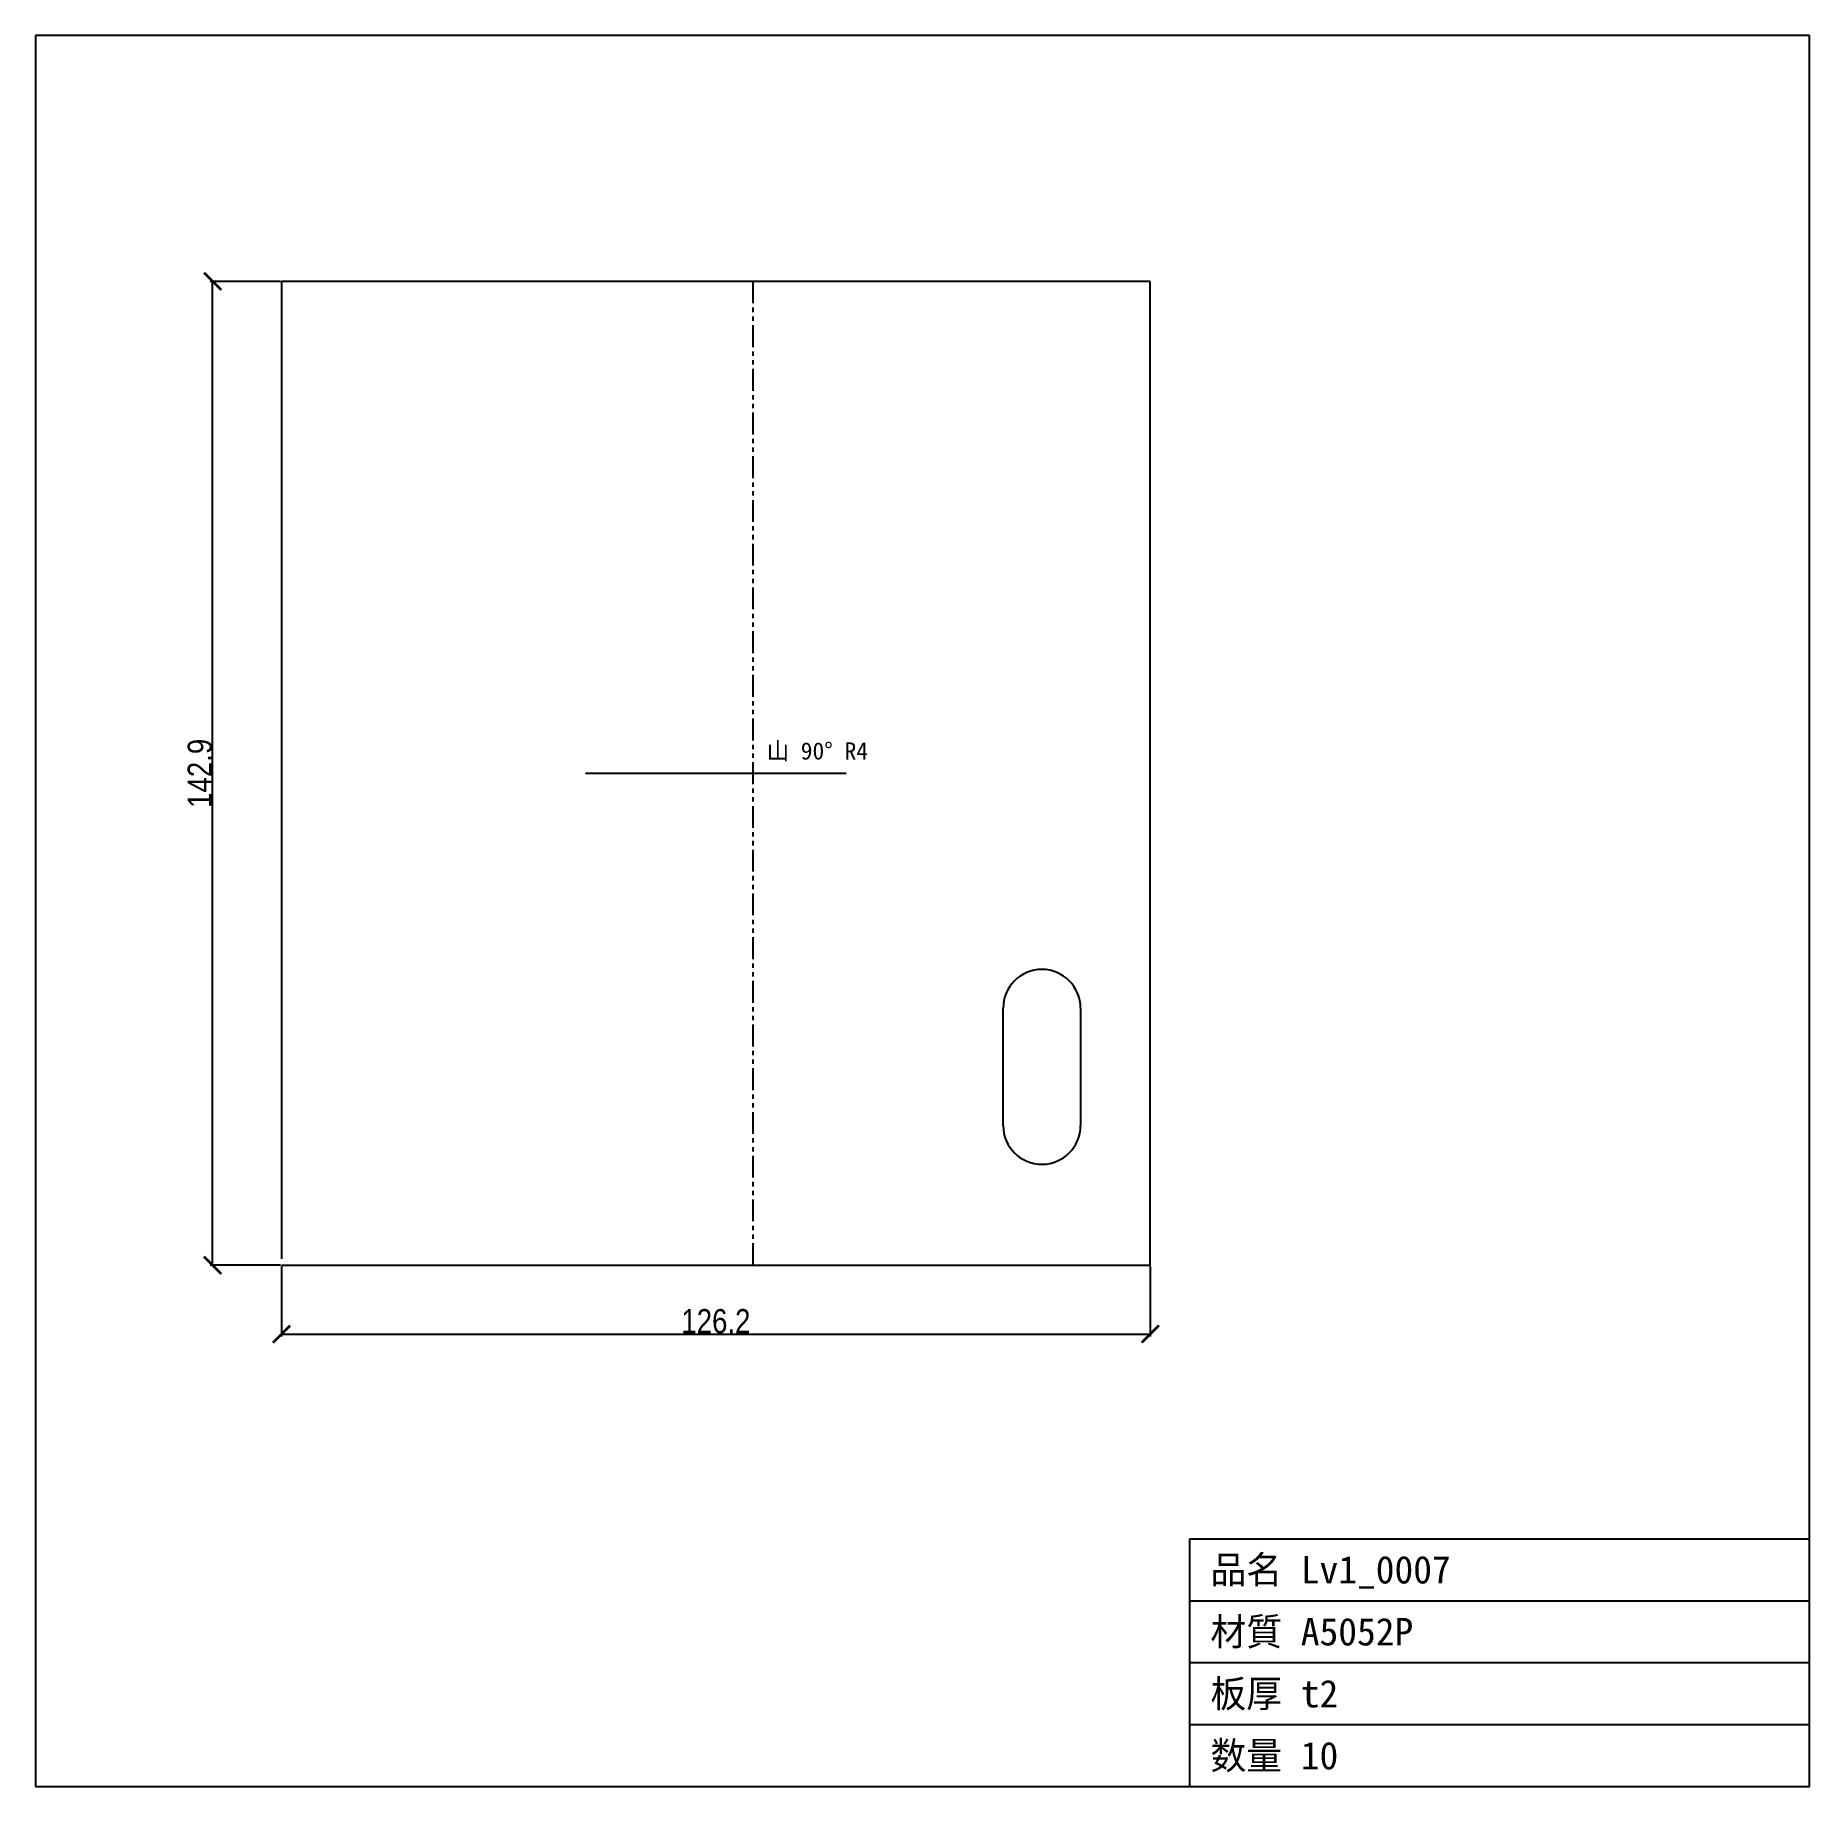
# Model space of a CAD drawing. Header units: millimetres. Extents: x -36 to 222, y -76 to 179.
import ezdxf

# ---------------------------------------------------------------- set-up
doc = ezdxf.new("R2010")
doc.units = ezdxf.units.MM
doc.linetypes.add('PHANTOM', pattern=[6.35, 3.175, -0.635, 0.635, -0.635, 0.635, -0.635])
for name, color, linetype in [('BEND', 7, 'Continuous'), ('CUT', 7, 'Continuous'), ('DIM', 7, 'Continuous'), ('FRAME', 7, 'Continuous'), ('MARK', 7, 'Continuous'), ('TEXT', 7, 'Continuous')]:
    doc.layers.add(name, color=color, linetype=linetype)
doc.styles.add('OpenSansCondensed-Light', font='OpenSansCondensed-Light.ttf')
doc.dimstyles.new('EZDXF', dxfattribs={"dimtxt": 0.25, "dimasz": 0.175, "dimexe": 0.375, "dimexo": 0.125, "dimgap": 0.1, "dimtad": 1, "dimlfac": 100, "dimzin": 12, "dimdsep": 46, "dimtxsty": 'OpenSansCondensed-Light', "dimblk": 'ARCHTICK', "dimcen": 2.5, "dimazin": 3, "dimtfac": 0.5, "dimtmove": 2, "dimatfit": 3})

# ---------------------------------------------------------------- blocks, each defined once
blk = doc.blocks.new('_ARCHTICK')
at = {"color": 0, "linetype": 'BYBLOCK', "const_width": 0.15}
blk.add_lwpolyline([(-0.5, -0.5), (0.5, 0.5)], dxfattribs=at)

msp = doc.modelspace()

# ---------------------------------------------------------------- linework, layer by layer
at = {"layer": 'BEND', "color": 3, "linetype": 'PHANTOM'}
msp.add_line((68.46, 142.9), (68.46, 0), dxfattribs=at)
at = {"layer": 'CUT'}
for p, q in [((0, 142.9), (0, 0.91)), ((126.17, 142.9), (0, 142.9)), ((126.17, 0), (126.17, 142.9)), ((104.8, 20.28), (104.8, 37.34)), ((116.04, 37.34), (116.04, 20.28)), ((0, 0), (126.17, 0))]:
    msp.add_line(p, q, dxfattribs=at)
for centre, start, end in [((110.42, 37.34), 0, 180), ((110.42, 20.28), 180, 0)]:
    msp.add_arc(centre, 5.62, start, end, dxfattribs=at)
at = {"layer": 'FRAME'}
for p, q in [((221.9, 178.63), (-35.73, 178.63)), ((-35.73, 178.63), (-35.73, -75.73)), ((221.9, -75.73), (221.9, 178.63)), ((131.9, -75.73), (131.9, -39.73)), ((131.9, -39.73), (221.9, -39.73)), ((131.9, -48.73), (221.9, -48.73)), ((131.9, -57.73), (221.9, -57.73)), ((131.9, -66.73), (221.9, -66.73)), ((-35.73, -75.73), (221.9, -75.73))]:
    msp.add_line(p, q, dxfattribs=at)
at = {"layer": 'MARK'}
msp.add_line((44.16, 71.45), (82.01, 71.45), dxfattribs=at)

# ---------------------------------------------------------------- texts
at = {"layer": 'TEXT'}
for s, height, p in [('山 90° R4', 2.5, (70.46, 73.45)), ('品名 Lv1_0007', 4, (134.9, -46.23)), ('材質 A5052P', 4, (134.9, -55.23)), ('板厚 t2', 4, (134.9, -64.23)), ('数量 10', 4, (134.9, -73.23))]:
    msp.add_text(s, height=height, dxfattribs=at).set_placement(p)

# ---------------------------------------------------------------- dimensions: what is measured, and where the dimension line sits
at = {"layer": 'DIM'}
msp.add_linear_dim(base=(-10, 0), p1=(0, 0), p2=(0, 142.9), angle=90, dimstyle='EZDXF', override={"dimtxt": 3.5, "dimasz": 2.5, "dimdec": 1, "dimlfac": 1}, dxfattribs=at).render()
msp.add_linear_dim(base=(0, -10), p1=(0, 0), p2=(126.17, 0), dimstyle='EZDXF', override={"dimtxt": 3.5, "dimasz": 2.5, "dimdec": 1, "dimlfac": 1}, dxfattribs=at).render()

doc.saveas('drawing.dxf')
